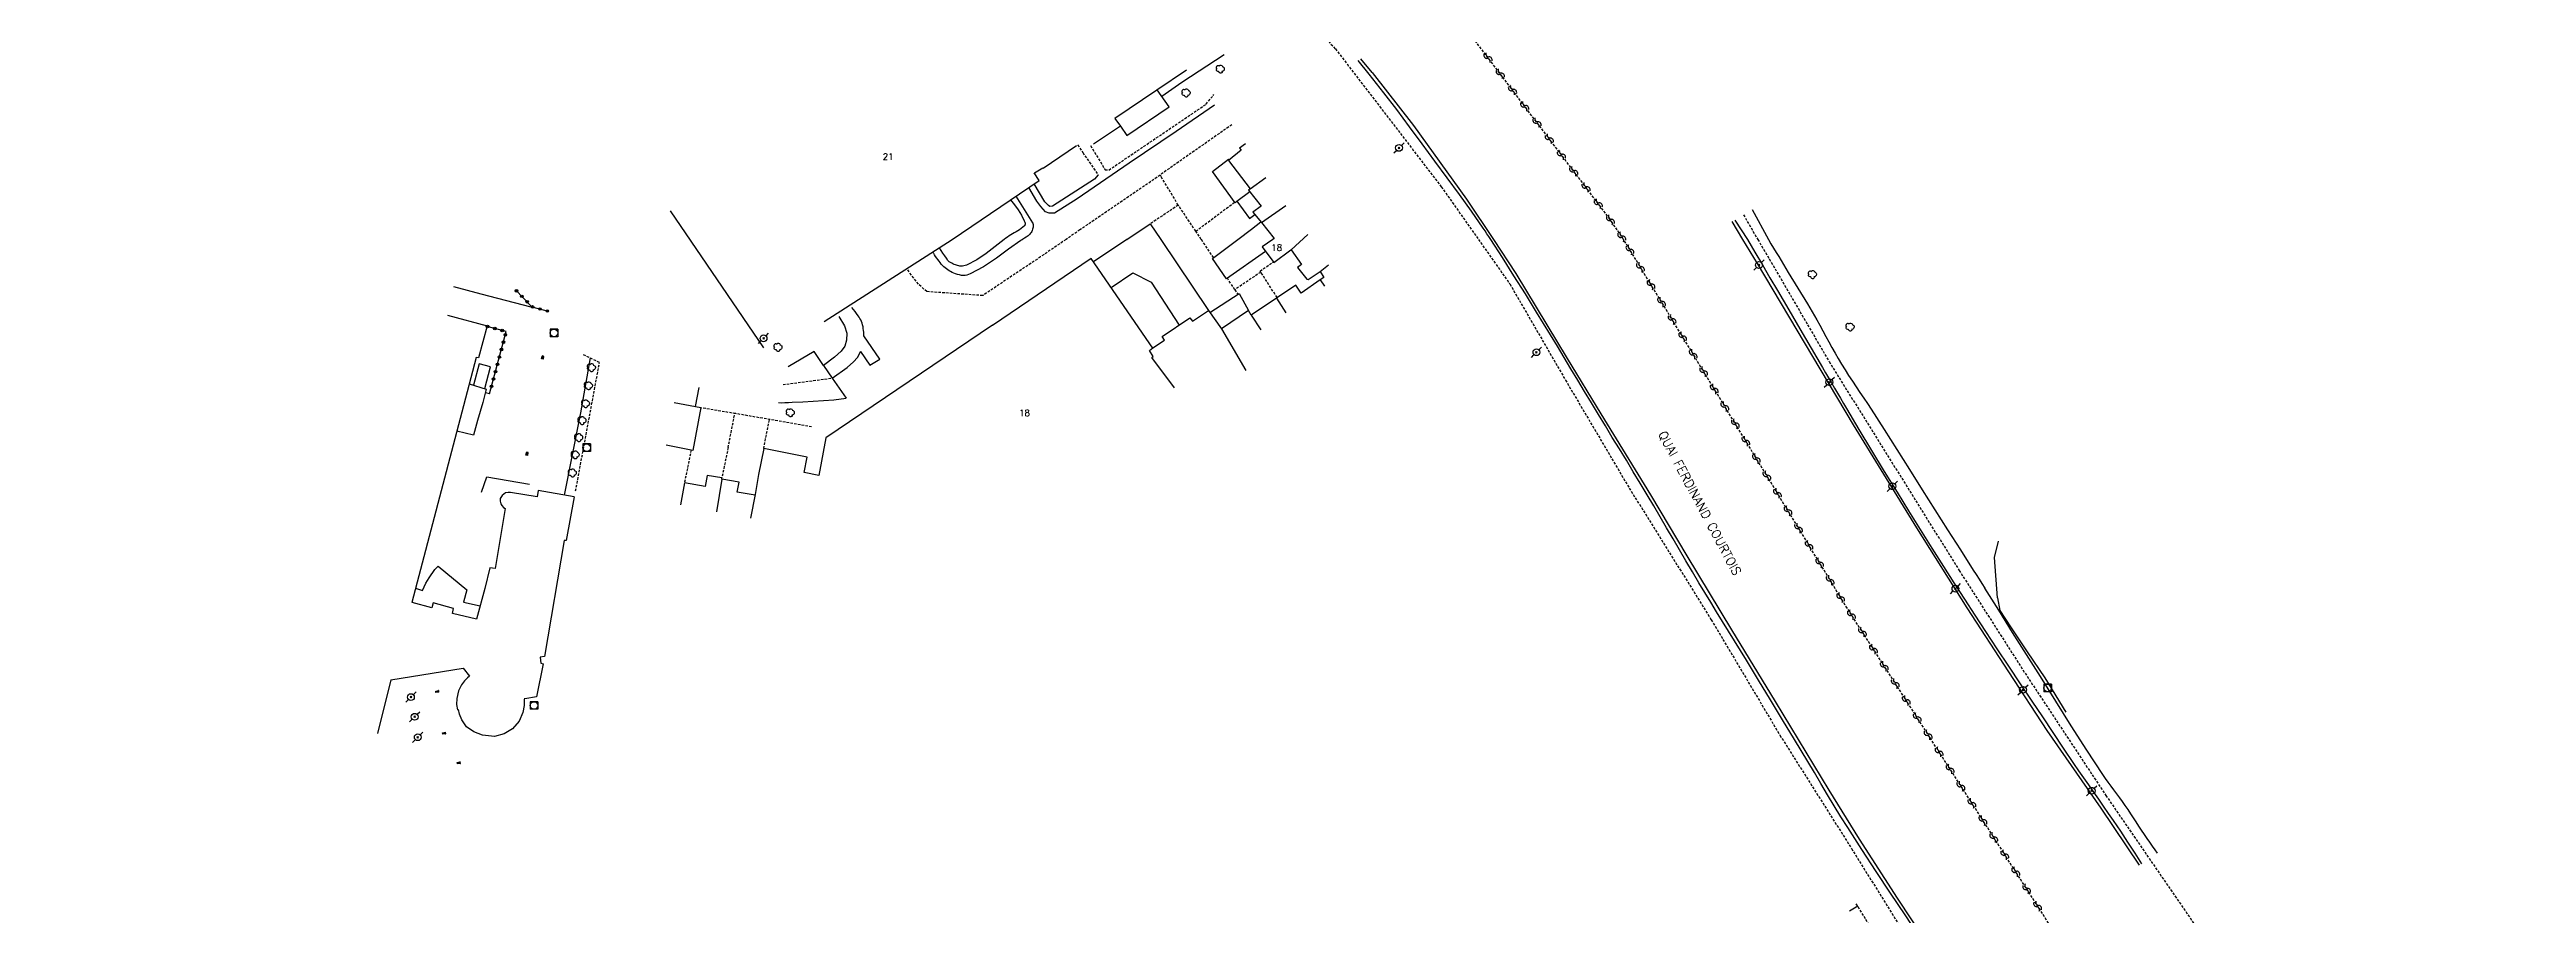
# Model space of a CAD drawing. Header units: millimetres. Extents: x 184000 to 185000, y 128098 to 129000.
# Drawn here: x 184058 to 184545, y 128538 to 128708.4 of the extents above; entities that cross this region are included whole.
import ezdxf
from ezdxf.enums import TextEntityAlignment as Align

# ---------------------------------------------------------------- set-up
doc = ezdxf.new("R2010")
doc.units = ezdxf.units.MM
doc.linetypes.add('DASHED', pattern=[0.75, 0.5, -0.25])
doc.layers.get('0').update_dxf_attribs({"linetype": 'CONTINUOUS'})
for name, color, linetype in [('W0001', 6, 'DASHED'), ('W0006', 2, 'CONTINUOUS'), ('W0008', 7, 'CONTINUOUS'), ('W0014', 7, 'CONTINUOUS'), ('W0017', 7, 'CONTINUOUS'), ('W0101', 7, 'CONTINUOUS'), ('W0104', 1, 'CONTINUOUS'), ('W0105', 7, 'CONTINUOUS'), ('W0112', 1, 'DASHED'), ('W0300', 7, 'CONTINUOUS'), ('W0323', 7, 'CONTINUOUS'), ('W0333', 7, 'CONTINUOUS'), ('W0401', 7, 'CONTINUOUS'), ('W0420', 7, 'CONTINUOUS'), ('W0473', 7, 'CONTINUOUS'), ('W0500', 5, 'DASHED'), ('W0511', 5, 'CONTINUOUS'), ('W0989', 7, 'CONTINUOUS'), ('W0991', 7, 'CONTINUOUS'), ('W1102', 7, 'CONTINUOUS')]:
    doc.layers.add(name, color=color, linetype=linetype)
doc.styles.get("Standard").update_dxf_attribs({"font": 'romans.shx', "width": 0.85})

# ---------------------------------------------------------------- blocks, each defined once
blk = doc.blocks.new('T473')
for p, q in [((-0.166667, 0.166667), (0.166667, -0.166667)), ((-0.166667, -0.166667), (0.166667, 0.166667)), ((0.500001, 0.500001), (1.000002, 1.000002)), ((-1.000002, -1.000002), (-0.500001, -0.500001))]:
    blk.add_line(p, q)
blk.add_ellipse((0, 0), major_axis=(0.471405, 0.471405), ratio=1, start_param=5.4977871438, end_param=11.780972451)
blk = doc.blocks.new('T300')
for p, q in [((-0.8, 0.51), (-0.86, 0.34)), ((-0.86, 0.34), (-0.86, 0.17)), ((-0.86, 0.17), (-0.74, 0.06)), ((-0.69, 0.63), (-0.8, 0.51)), ((-0.8, -0.06), (-0.74, 0.06)), ((-0.74, 0.06), (-0.69, 0.11)), ((-0.57, 0.69), (-0.69, 0.63)), ((-0.46, 0.69), (-0.57, 0.69)), ((-0.29, 0.63), (-0.46, 0.69)), ((-0.29, 0.63), (-0.17, 0.74)), ((-0.23, 0.57), (-0.29, 0.63)), ((-0.17, 0.74), (-0.06, 0.8)), ((-0.06, 0.8), (0.06, 0.8)), ((0.06, 0.8), (0.23, 0.74)), ((0.23, 0.74), (0.34, 0.63)), ((0.34, 0.63), (0.4, 0.51)), ((0.46, 0.46), (0.34, 0.46)), ((0.4, 0.51), (0.4, 0.46)), ((0.57, 0.4), (0.46, 0.46)), ((0.57, 0.4), (0.69, 0.29)), ((0.69, 0.29), (0.74, 0.17)), ((0.74, 0.06), (0.69, -0.17)), ((0.74, 0.17), (0.74, 0.06)), ((-0.8, -0.17), (-0.8, -0.06)), ((-0.8, -0.23), (-0.8, -0.17)), ((-0.74, -0.34), (-0.8, -0.23)), ((-0.69, -0.4), (-0.74, -0.34)), ((-0.51, -0.46), (-0.69, -0.4)), ((-0.4, -0.46), (-0.51, -0.46)), ((-0.4, -0.46), (-0.34, -0.46)), ((-0.34, -0.46), (-0.34, -0.4)), ((-0.34, -0.51), (-0.34, -0.46)), ((-0.29, -0.63), (-0.34, -0.51)), ((-0.17, -0.74), (-0.29, -0.63)), ((-0.06, -0.8), (-0.17, -0.74)), ((0.06, -0.8), (-0.06, -0.8)), ((0.17, -0.74), (0.06, -0.8)), ((0.23, -0.69), (0.17, -0.74)), ((0.29, -0.46), (0.23, -0.46)), ((0.29, -0.63), (0.23, -0.69)), ((0.46, -0.4), (0.29, -0.46)), ((0.34, -0.51), (0.29, -0.63)), ((0.34, -0.51), (0.34, -0.46)), ((0.57, -0.34), (0.46, -0.4)), ((0.63, -0.29), (0.57, -0.34)), ((0.69, -0.17), (0.63, -0.29))]:
    blk.add_line(p, q)
blk = doc.blocks.new('T420')
for p, q in [((0.75, 0.75), (-0.75, 0.75)), ((-0.75, 0.75), (-0.75, -0.75)), ((0.75, 0.75), (0.75, -0.75)), ((0.75, -0.75), (-0.75, -0.75))]:
    blk.add_line(p, q)
blk.add_ellipse((0, 0), major_axis=(-0.53, 0.53), ratio=1, start_param=3.926991, end_param=10.210176)
blk = doc.blocks.new('t500o')
at = {"color": 0, "linetype": 'Continuous'}
for centre, start, end in [((-0.5, 0.625), 216.8699, 323.1301), ((0.5, -0.125), 36.8699, 143.1301), ((0.5, -0.625), 36.8699, 143.1301), ((-0.5, 0.125), 216.8699, 323.1301)]:
    blk.add_arc(centre, 0.625, start, end, dxfattribs=at)
blk = doc.blocks.new('T401')
for p, q in [((-0.3, 0.3), (0, 0.3)), ((-0.3, -0.25), (-0.3, 0.3)), ((-0.3, 0.15), (0, 0.15)), ((-0.3, 0), (0, 0)), ((0, 0.3), (0, -0.25)), ((-0.3, -0.15), (0, -0.15)), ((-0.3, -0.25), (-0.3, -0.3)), ((-0.3, -0.3), (0, -0.3)), ((0, -0.3), (0, -0.25))]:
    blk.add_line(p, q)
blk = doc.blocks.new('t323o')
at = {"color": 0, "linetype": 'Continuous'}
for radius in [0.25, 0.15]:
    blk.add_circle((0, 0), radius, dxfattribs=at)

msp = doc.modelspace()

# ---------------------------------------------------------------- linework, layer by layer
at = {"layer": 'W0001'}
for points in [[(184057.95, 128845.31), (184083.97, 128840.2), (184096.81, 128837.98), (184110.08, 128834.39), (184131.66, 128828.58), (184151.21, 128821.55), (184159.83, 128818.23), (184182.62, 128808.08), (184202.18, 128797.23), (184220.99, 128786.51), (184238.52, 128774.65), (184258.32, 128759.45), (184273.74, 128746.24), (184290.9, 128729.66), (184310.79, 128708.5), (184331.6, 128681.37), (184338.91, 128671)], [(184391.01, 128675.86), (184393.82, 128671)], [(184338.91, 128671), (184345.08, 128662.24), (184356.01, 128643.34), (184368.56, 128622.07), (184384.69, 128596.16), (184398.19, 128573.44), (184412.27, 128551.15), (184423.11, 128533.67), (184442.41, 128504.52), (184454.91, 128485.59), (184464.81, 128467.64), (184474.51, 128449.32), (184485.58, 128423.93), (184498.27, 128395.57), (184506.87, 128375.69), (184516.12, 128355.45), (184525.97, 128336.57), (184537.83, 128316.12), (184550.67, 128295.49)], [(184393.82, 128671), (184396.09, 128667.17), (184407.86, 128646.95), (184433.43, 128605.88), (184446.77, 128585.05), (184462.27, 128561.6), (184482.17, 128532.62), (184494.89, 128512.07), (184507.08, 128489.23), (184516.34, 128469.37), (184526.16, 128447.5), (184537.34, 128419.77), (184547.16, 128397.84), (184557.29, 128374.1), (184567.23, 128354.39), (184579.18, 128335.57), (184593.92, 128312.31), (184605.68, 128293.83), (184619.41, 128272.63), (184638.44, 128244.9), (184663.04, 128210.86), (184672.51, 128198.39)], [(184202.17, 128642.43), (184202.17, 128642.43), (184211.82, 128643.71)]]:
    msp.add_lwpolyline(points, dxfattribs=at)
at = {"layer": 'W0006'}
msp.add_lwpolyline([(184268.55, 128693.28), (184269.8, 128691.47), (184278.09, 128697.11), (184275.76, 128700.45)], dxfattribs=at)
at = {"layer": 'W0008'}
for points in [[(184341.32, 128671), (184340.95, 128671.56), (184340.58, 128672.12), (184340.21, 128672.67), (184339.83, 128673.23), (184337.52, 128676.57), (184335.15, 128679.87), (184332.75, 128683.14), (184330.35, 128686.42), (184327.87, 128689.81), (184325.38, 128693.19), (184322.87, 128696.56), (184320.29, 128699.88), (184317.39, 128703.51), (184315.25, 128706.18)], [(184198.39, 128649.69), (184180.04, 128676.62)], [(184392.72, 128676.91), (184395.91, 128671)], [(184425.16, 128534.46), (184422.78, 128538.09), (184419.95, 128542.37), (184417.11, 128546.65), (184414.3, 128550.94), (184411.53, 128555.26), (184410.19, 128557.41), (184408.87, 128559.57), (184407.56, 128561.73), (184406.26, 128563.91), (184404.96, 128566.08), (184403.66, 128568.25), (184402.36, 128570.43), (184401.06, 128572.6), (184398.69, 128576.5), (184396.33, 128580.4), (184393.96, 128584.3), (184391.58, 128588.19), (184390.42, 128590.1), (184389.25, 128592), (184388.08, 128593.9), (184386.91, 128595.81), (184385.74, 128597.71), (184384.58, 128599.61), (184383.42, 128601.52), (184382.27, 128603.44), (184380.98, 128605.59), (184379.7, 128607.76), (184378.44, 128609.93), (184377.17, 128612.1), (184375.91, 128614.27), (184374.64, 128616.43), (184373.37, 128618.6), (184372.08, 128620.76), (184370.72, 128623.02), (184369.36, 128625.28), (184367.99, 128627.54), (184366.61, 128629.79), (184365.23, 128632.05), (184363.86, 128634.3), (184362.48, 128636.56), (184361.11, 128638.82), (184359.77, 128641.05), (184358.43, 128643.28), (184357.09, 128645.52), (184355.76, 128647.76), (184354.42, 128649.99), (184353.07, 128652.22), (184351.72, 128654.45), (184350.35, 128656.67), (184348.13, 128660.27), (184345.89, 128663.87), (184343.63, 128667.45), (184341.32, 128671)], [(184389.29, 128674.81), (184391.81, 128671)], [(184391.81, 128671), (184393.27, 128668.49), (184394.73, 128665.98), (184396.2, 128663.47), (184397.68, 128660.97), (184399.91, 128657.18), (184402.13, 128653.38), (184404.34, 128649.58), (184406.56, 128645.78), (184407.15, 128644.77), (184407.73, 128643.77), (184408.32, 128642.76), (184408.9, 128641.75), (184409.49, 128640.74), (184410.07, 128639.74), (184410.66, 128638.73), (184411.26, 128637.73), (184413.72, 128633.59), (184416.21, 128629.46), (184418.7, 128625.34), (184421.22, 128621.24), (184423.48, 128617.57), (184425.76, 128613.91), (184428.06, 128610.27), (184430.36, 128606.63), (184432.4, 128603.43), (184434.45, 128600.23), (184436.52, 128597.05), (184438.59, 128593.87), (184440.86, 128590.43), (184443.15, 128587), (184445.45, 128583.57), (184447.74, 128580.14), (184449.78, 128577.06), (184451.82, 128573.99), (184453.87, 128570.92), (184455.93, 128567.86), (184456.9, 128566.45), (184457.87, 128565.05), (184458.84, 128563.65), (184459.82, 128562.26), (184460.8, 128560.86), (184461.77, 128559.46), (184462.74, 128558.06), (184463.7, 128556.65), (184465.13, 128554.53), (184466.54, 128552.4), (184467.94, 128550.26), (184469.31, 128548.15)], [(184395.91, 128671), (184396.42, 128670.15), (184396.93, 128669.31), (184397.44, 128668.46), (184397.95, 128667.62), (184399.82, 128664.52), (184401.71, 128661.43), (184403.58, 128658.32), (184405.42, 128655.2), (184406.04, 128654.12), (184406.64, 128653.02), (184407.23, 128651.92), (184407.83, 128650.82), (184408.42, 128649.72), (184409.02, 128648.63), (184409.64, 128647.54), (184410.28, 128646.46), (184410.98, 128645.33), (184411.7, 128644.21), (184412.43, 128643.1), (184413.18, 128642), (184413.92, 128640.89), (184414.67, 128639.79), (184415.41, 128638.69), (184416.14, 128637.57), (184418.67, 128633.63), (184421.18, 128629.68), (184423.68, 128625.73), (184426.17, 128621.76), (184428.67, 128617.8), (184431.16, 128613.84), (184433.67, 128609.89), (184436.19, 128605.94), (184436.76, 128605.05), (184437.33, 128604.17), (184437.91, 128603.29), (184438.49, 128602.4)], [(184208.29, 128648.94), (184203.2, 128645.9)], [(184210.12, 128646.2), (184208.29, 128648.94)], [(184210.12, 128646.2), (184211.82, 128643.71)], [(184211.82, 128643.71), (184214.57, 128639.74)], [(184201.27, 128638.94), (184201.83, 128638.87), (184202.55, 128638.89), (184203.27, 128638.92), (184203.99, 128638.95), (184206.04, 128639.06), (184208.08, 128639.18), (184210.12, 128639.31), (184212.16, 128639.45)], [(184212.16, 128639.45), (184214.57, 128639.74)], [(184472.44, 128550.22), (184471.95, 128550.91), (184471.42, 128551.64), (184470.91, 128552.37), (184470.4, 128553.11), (184469.85, 128553.92), (184469.31, 128554.73), (184468.78, 128555.55), (184468.25, 128556.37), (184467.72, 128557.19), (184467.18, 128558), (184466.64, 128558.81), (184466.09, 128559.62), (184465.55, 128560.39), (184464.99, 128561.15), (184464.43, 128561.91), (184463.87, 128562.67), (184463.31, 128563.43), (184462.75, 128564.19), (184462.2, 128564.95), (184461.67, 128565.73), (184458.51, 128570.49), (184455.45, 128575.3), (184452.42, 128580.14), (184449.39, 128584.98), (184446.65, 128589.33), (184443.92, 128593.68), (184441.2, 128598.04), (184438.49, 128602.4)]]:
    msp.add_lwpolyline(points, dxfattribs=at)
at = {"layer": 'W0014'}
msp.add_lwpolyline([(184185.62, 128641.84), (184184.9, 128638.15)], dxfattribs=at)
at = {"layer": 'W0017'}
for points in [[(184281.51, 128704.32), (184281.51, 128704.32), (184275.67, 128700.39), (184267.38, 128694.81), (184268.55, 128693.28), (184263.23, 128689.74)], [(184286.99, 128697.44), (184286.99, 128697.44), (184279.5, 128692.27), (184270.2, 128685.98), (184260, 128678.99), (184255.56, 128676.16), (184254.51, 128676.14), (184253.77, 128676.44), (184252.83, 128677.46), (184252.08, 128678.5), (184250.48, 128681.22)], [(184251.27, 128674.26), (184247.99, 128679.53)], [(184249.27, 128671), (184249.18, 128670.95), (184249.1, 128670.89), (184249.02, 128670.84), (184248.93, 128670.78), (184246.52, 128669.06), (184244.12, 128667.29), (184241.62, 128665.62), (184238.96, 128664.23), (184238.66, 128664.11), (184238.34, 128664), (184238.01, 128663.93), (184237.68, 128663.9), (184237.26, 128663.93), (184236.86, 128664.01), (184236.46, 128664.12), (184236.08, 128664.25), (184235.75, 128664.37), (184235.44, 128664.51), (184235.13, 128664.67), (184234.84, 128664.84), (184234.56, 128665.02), (184234.29, 128665.2), (184234.03, 128665.41), (184233.78, 128665.62), (184233.53, 128665.88), (184233.29, 128666.15), (184233.06, 128666.43), (184232.84, 128666.71), (184232.61, 128667.03), (184232.39, 128667.34), (184232.17, 128667.67), (184231.96, 128667.99), (184231.88, 128668.1), (184231.81, 128668.22), (184231.73, 128668.33), (184231.66, 128668.45)], [(184251.27, 128674.26), (184251.32, 128674.11), (184251.34, 128673.96), (184251.35, 128673.8), (184251.35, 128673.65), (184251.33, 128673.43), (184251.3, 128673.21), (184251.25, 128672.99), (184251.17, 128672.78), (184251.08, 128672.58), (184250.97, 128672.39), (184250.84, 128672.21), (184250.7, 128672.04), (184250.37, 128671.74), (184250.01, 128671.47), (184249.64, 128671.23), (184249.27, 128671)], [(184152.68, 128657.65), (184142.8, 128660.21), (184137.46, 128661.65)], [(184164.25, 128647.67), (184162.37, 128636.88), (184159.15, 128620.7)], [(184142.88, 128621.25), (184143.93, 128624.28), (184152.29, 128622.87)]]:
    msp.add_lwpolyline(points, dxfattribs=at)
at = {"layer": 'W0101'}
for points in [[(184235.42, 128671), (184252.54, 128682.62), (184251.56, 128684.12), (184251.62, 128684.12), (184253.23, 128685.11), (184253.3, 128685.01), (184259.9, 128689.51), (184259.9, 128689.51), (184259.9, 128689.51), (184259.9, 128689.51), (184259.9, 128689.51), (184259.9, 128689.51), (184259.9, 128689.51)], [(184293.09, 128689.82), (184293.09, 128689.82), (184291.94, 128688.99), (184292.24, 128688.58), (184289.75, 128686.56), (184294.04, 128680.99)], [(184294.04, 128680.99), (184293.7, 128680.68), (184296.18, 128677.55), (184294.56, 128676.34), (184296.23, 128674.34), (184296.28, 128674.34)], [(184210.28, 128654.82), (184210.28, 128654.82), (184235.42, 128671)], [(184296.28, 128674.34), (184298.76, 128671.21), (184298.46, 128671)], [(184298.46, 128671), (184296.41, 128669.54), (184298.68, 128666.45), (184302.01, 128668.98), (184302.06, 128668.94)], [(184274.89, 128649.64), (184274.89, 128649.59), (184262.78, 128667.26), (184243.38, 128654.08), (184243.38, 128654.13), (184210.57, 128631.97), (184209.2, 128624.57), (184206.32, 128625.12), (184206.92, 128628.15), (184198.37, 128629.84), (184197.37, 128624.77), (184196.69, 128620.8)], [(184302.06, 128668.94), (184304.09, 128666.05), (184303.35, 128665.49), (184305.17, 128663.19), (184305.42, 128663.1), (184305.62, 128663.25), (184307.77, 128664.72)], [(184307.8, 128663.03), (184304.03, 128660.4), (184303.01, 128661.97), (184299.2, 128659.43)], [(184307.77, 128664.72), (184308.53, 128663.54), (184307.8, 128663.03)], [(184136.23, 128656.13), (184144, 128654.02), (184142.27, 128647.68), (184141.83, 128647.78), (184138.99, 128637.01), (184129.2, 128599.55)], [(184274.89, 128649.64), (184277.15, 128651.16), (184276.69, 128651.89), (184282.17, 128655.6), (184282.68, 128654.91), (184285.86, 128656.99), (184288.4, 128653.42)], [(184294.22, 128656.13), (184293.7, 128657.03), (184288.4, 128653.42)], [(184299.2, 128659.43), (184294.22, 128656.13)], [(184190.15, 128623.82), (184190.11, 128623.82), (184190.15, 128624.06), (184187.27, 128624.56), (184186.86, 128622.38), (184182.79, 128623.1), (184181.98, 128618.78)], [(184196.69, 128620.8), (184196.69, 128620.7), (184193.17, 128621.24), (184193.53, 128623.23), (184190.15, 128623.82)], [(184161.11, 128620.37), (184154, 128621.58), (184153.8, 128620.33), (184148.57, 128621.23), (184148.13, 128621.23), (184147.58, 128621.11), (184146.93, 128620.62), (184146.57, 128620.03), (184146.54, 128619.48), (184146.66, 128618.96), (184146.85, 128618.63), (184147.22, 128618.27), (184147.56, 128618.06), (184145.58, 128606.24), (184144.55, 128606.41), (184143.55, 128602.32), (184141.88, 128596.27), (184141.88, 128596.3), (184137.17, 128597.37), (184137.37, 128598.4), (184133.39, 128599.51), (184133.11, 128598.51), (184129.24, 128599.59), (184129.2, 128599.55)], [(184161.11, 128620.37), (184159.55, 128611.75), (184159.11, 128611.78), (184155.26, 128588.96), (184154.45, 128588.79), (184154.55, 128587.59), (184154.99, 128587.52), (184153.73, 128581), (184151.39, 128580.59), (184151.28, 128580.59)], [(184440.97, 128600.5), (184440.39, 128608.4), (184441.13, 128611.6)], [(184440.97, 128600.5), (184441.44, 128597.99), (184443.53, 128594.79)], [(184443.53, 128594.79), (184446.82, 128589.86), (184446.82, 128589.86)], [(184446.82, 128589.86), (184450.28, 128584.76)], [(184125.03, 128584.37), (184122.46, 128573.8)], [(184125.03, 128584.37), (184139.28, 128586.62), (184140.55, 128585.06), (184140.12, 128584.74), (184139.55, 128584.15), (184138.97, 128583.33), (184138.37, 128582.18), (184138.02, 128580.67), (184137.97, 128579.46), (184138.17, 128578.43), (184138.39, 128578.48)], [(184450.28, 128584.76), (184454.41, 128577.98)], [(184151.28, 128580.56), (184151.3, 128579.27), (184151.03, 128577.91), (184150.29, 128576.24), (184148.95, 128574.72), (184147.32, 128573.74), (184145.45, 128573.19), (184143.1, 128573.48), (184141.4, 128574.08), (184139.95, 128575.12), (184139.05, 128576.5), (184138.59, 128577.6), (184138.39, 128578.51)]]:
    msp.add_lwpolyline(points, dxfattribs=at)
at = {"layer": 'W0101', "const_width": 0.002}
msp.add_lwpolyline([(184138.39, 128578.51), (184138.39, 128578.48)], dxfattribs=at)
at = {"layer": 'W0104'}
for points in [[(184291.4, 128678.5), (184291.09, 128678.18), (184286.59, 128684.4), (184289.73, 128686.81), (184289.95, 128686.72)], [(184291.4, 128678.5), (184293.95, 128680.4)], [(184291.4, 128678.5), (184293.86, 128675.14), (184294.92, 128675.91)], [(184269.79, 128671), (184263.23, 128666.6)], [(184269.79, 128671), (184274.37, 128674.07), (184276.43, 128671)], [(184276.43, 128671), (184285.86, 128656.99)], [(184297.06, 128668.65), (184289.38, 128663.24), (184286.64, 128667.28), (184291.6, 128671)], [(184291.6, 128671), (184294.3, 128673.02), (184296.14, 128674.45)], [(184266.71, 128661.53), (184270.92, 128664.46), (184274.53, 128662.57), (184280.04, 128654.16)], [(184286.12, 128656.63), (184291.83, 128660.39), (184293.7, 128657.03)], [(184143.53, 128641.64), (184144.64, 128645.96), (184142.43, 128646.51), (184141.28, 128642.31)], [(184140.45, 128642.56), (184143.83, 128641.55), (184143.14, 128638.93), (184142.1, 128635.35), (184141.3, 128632.51), (184138.02, 128633.3)], [(184180.76, 128638.89), (184185.99, 128637.95), (184184.45, 128629.5)], [(184184.45, 128629.5), (184179.2, 128630.53)], [(184129.94, 128602.38), (184131.28, 128601.94), (184131.92, 128603.33), (184132.62, 128604.44), (184133.73, 128606.03), (184134.34, 128606.7), (184140.03, 128602.08), (184139.36, 128599.6), (184142.61, 128598.92)]]:
    msp.add_lwpolyline(points, dxfattribs=at)
at = {"layer": 'W0105'}
msp.add_lwpolyline([(184413.48, 128539.79), (184411.89, 128538.83)], dxfattribs=at)
at = {"layer": 'W0112'}
for points in [[(184262.65, 128689.46), (184265.49, 128684.7), (184266.24, 128684.66), (184285.34, 128697.6), (184286.89, 128699.52)], [(184290.42, 128693.57), (184276.3, 128683.69)], [(184260.09, 128689.61), (184261.11, 128688.09), (184264.15, 128683.68)], [(184276.34, 128683.65), (184260.55, 128672.88), (184257.82, 128671)], [(184276.3, 128683.69), (184276.44, 128683.47)], [(184279.89, 128677.74), (184276.44, 128683.47)], [(184283.33, 128672.62), (184279.89, 128677.74), (184274.37, 128674.07)], [(184284.42, 128671), (184283.33, 128672.62), (184290.97, 128678.34)], [(184257.82, 128671), (184252.8, 128667.56)], [(184286.81, 128667.42), (184284.42, 128671)], [(184252.8, 128667.56), (184241.44, 128659.96)], [(184299.32, 128659.56), (184295.97, 128664.77), (184298.59, 128666.59)], [(184230.45, 128660.73), (184228.79, 128662.2), (184226.64, 128665.05)], [(184296.1, 128664.57), (184290.98, 128661.09), (184289.56, 128663.37)], [(184290.98, 128661.09), (184291.59, 128660.23)], [(184241.44, 128659.96), (184230.45, 128660.73)], [(184161.39, 128621.51), (184166.09, 128646.78), (184162.72, 128648.41)], [(184207.8, 128634.13), (184192.89, 128636.72), (184185.97, 128637.87)], [(184191.38, 128630.03), (184192.69, 128636.76)], [(184198.37, 128629.84), (184199.5, 128635.57)], [(184184.1, 128629.58), (184182.79, 128623.1)], [(184191.38, 128630.03), (184190.15, 128624.12)], [(184414.2, 128528.98), (184418.52, 128531.7), (184417.32, 128533.58), (184415.76, 128536.11), (184415.02, 128537.32), (184413.17, 128540.28)]]:
    msp.add_lwpolyline(points, dxfattribs=at)
at = {"layer": 'W0323'}
for points in [[(184149.57, 128661.08), (184152.81, 128657.76), (184156.01, 128656.86)], [(184144.46, 128640.63), (184147.76, 128652.88), (184143.97, 128653.89)], [(184144.46, 128640.63), (184143.65, 128640.84)]]:
    msp.add_lwpolyline(points, dxfattribs=at)
at = {"layer": 'W0333'}
for points in [[(184276.66, 128699.16), (184280.6, 128701.96), (184288.94, 128707.42), (184288.94, 128707.42)], [(184255.15, 128677.52), (184254.6, 128677.45), (184254.35, 128677.69), (184253.66, 128678.41), (184251.52, 128681.92)], [(184264.15, 128683.68), (184263.42, 128682.87), (184255.15, 128677.52)], [(184246.88, 128678.78), (184247.67, 128677.82), (184248.39, 128676.81), (184249.04, 128675.76), (184249.61, 128674.66), (184249.68, 128674.52), (184249.74, 128674.38), (184249.79, 128674.22), (184249.8, 128674.05), (184249.78, 128673.95), (184249.74, 128673.85), (184249.69, 128673.76), (184249.62, 128673.68), (184249.34, 128673.39), (184249.02, 128673.13), (184248.68, 128672.91), (184248.33, 128672.7), (184247.98, 128672.51), (184247.63, 128672.33), (184247.29, 128672.13), (184246.95, 128671.92), (184246.62, 128671.69), (184246.3, 128671.47), (184245.98, 128671.24), (184245.66, 128671)], [(184245.66, 128671), (184243.91, 128669.63), (184242.14, 128668.25), (184240.28, 128666.97), (184238.26, 128665.94), (184237.99, 128665.85), (184237.72, 128665.78), (184237.44, 128665.75), (184237.16, 128665.74), (184236.94, 128665.75), (184236.72, 128665.79), (184236.5, 128665.85), (184236.3, 128665.91), (184236.06, 128666), (184235.82, 128666.1), (184235.59, 128666.21), (184235.37, 128666.32), (184235.22, 128666.39), (184235.08, 128666.45), (184234.94, 128666.53), (184234.81, 128666.62), (184234.66, 128666.77), (184234.53, 128666.94), (184234.42, 128667.12), (184234.31, 128667.29), (184233.96, 128667.79), (184233.62, 128668.3), (184233.29, 128668.82), (184232.97, 128669.34)], [(184218.05, 128652), (184218.06, 128652.37), (184218.05, 128652.74), (184218.01, 128653.1), (184217.96, 128653.47), (184217.9, 128653.83), (184217.81, 128654.19), (184217.7, 128654.54), (184217.57, 128654.88), (184217.44, 128655.17), (184217.28, 128655.44), (184217.11, 128655.71), (184216.94, 128655.97), (184216.65, 128656.4), (184216.34, 128656.82), (184216.03, 128657.22), (184215.7, 128657.62)], [(184213.16, 128655.84), (184214.29, 128654.01), (184214.75, 128652.54), (184214.65, 128651.19), (184214.3, 128650.02), (184213.58, 128649.02), (184212.3, 128647.84), (184210.12, 128646.2)], [(184221.19, 128647.44), (184218.05, 128652)], [(184211.82, 128643.71), (184214.79, 128645.79), (184216.01, 128646.91), (184216.79, 128647.79), (184217.45, 128649.02)], [(184217.42, 128648.98), (184219.25, 128646.24)], [(184219.25, 128646.24), (184221.19, 128647.44)]]:
    msp.add_lwpolyline(points, dxfattribs=at)
at = {"layer": 'W0500'}
for points in [[(184367.44, 128671), (184364.76, 128674.99), (184321.5, 128732.32)], [(184476.82, 128495.98), (184444.15, 128547.2), (184411.02, 128599.05), (184367.44, 128671)]]:
    msp.add_lwpolyline(points, dxfattribs=at)
at = {"layer": 'W0511'}
for points in [[(184317.99, 128703.82), (184315.76, 128706.51)], [(184317.99, 128703.82), (184326.12, 128693.44), (184336.58, 128678.95), (184341.86, 128671)], [(184341.86, 128671), (184346.29, 128664.32), (184356.38, 128647.59), (184362.98, 128636.7), (184372.71, 128620.72), (184379.9, 128608.71), (184388.69, 128594.18), (184397.22, 128580.1), (184407.81, 128562.62), (184413.75, 128553.01), (184421.21, 128541.35), (184432.61, 128524.14)], [(184390.92, 128671), (184388.77, 128674.5)], [(184468.91, 128547.89), (184461.37, 128559.07), (184450.76, 128574.4), (184443.18, 128585.94), (184435.01, 128598.5), (184425.11, 128614.24), (184412.62, 128634.53), (184404.65, 128647.94), (184393.78, 128666.24), (184390.92, 128671)]]:
    msp.add_lwpolyline(points, dxfattribs=at)
at = {"layer": 'W1102'}
for points in [[(184294.04, 128680.99), (184297.11, 128683.19)], [(184296.28, 128674.34), (184301.05, 128677.68)], [(184305.39, 128671.97), (184302.06, 128668.94)], [(184307.77, 128664.72), (184309.45, 128665.99)], [(184307.8, 128663.03), (184308.63, 128661.8)], [(184294.22, 128656.13), (184296.11, 128653.23)], [(184299.2, 128659.43), (184301.01, 128656.57)], [(184288.4, 128653.42), (184293.17, 128645.24)], [(184279.14, 128641.81), (184274.68, 128647.75), (184274.97, 128647.95), (184274.26, 128649.13), (184274.89, 128649.64)], [(184190.15, 128623.82), (184189.12, 128617.39)], [(184196.69, 128620.8), (184195.76, 128616.14)]]:
    msp.add_lwpolyline(points, dxfattribs=at)

# ---------------------------------------------------------------- block references
at = {"layer": 'W0300'}
for p in [(184288.2, 128704.5), (184281.47, 128699.81), (184404.63, 128664.08), (184412.03, 128653.75), (184164.53, 128645.76), (184201.22, 128649.76), (184163.96, 128642.19), (184163.39, 128638.66), (184203.65, 128636.88), (184162.03, 128631.99), (184162.68, 128635.34), (184161.35, 128628.6), (184160.79, 128625.03)]:
    msp.add_blockref('T300', p, dxfattribs=at)
at = {"layer": 'W0323'}
for p, rotation in [((184149.76, 128660.88), 314.3364052718215), ((184150.81, 128659.81), 314.3364052718215), ((184151.86, 128658.74), 314.3364052718215), ((184152.94, 128657.72), 345.048625008397), ((184154.39, 128657.32), 345.048625008397), ((184155.83, 128656.91), 345.048625008397), ((184144.06, 128653.87), 165.0139939168577), ((184145.51, 128653.48), 165.0139939168577), ((184146.96, 128653.09), 165.0139939168577), ((184147.19, 128650.78), 74.95534445006065), ((184147.58, 128652.22), 74.95534445006065), ((184146.02, 128646.43), 74.95534445006065), ((184146.41, 128647.88), 74.95534445006065), ((184146.8, 128649.33), 74.95534445006065), ((184144.85, 128642.08), 74.95534445006065), ((184145.24, 128643.53), 74.95534445006065), ((184145.63, 128644.98), 74.95534445006065)]:
    msp.add_blockref('t323o', p, dxfattribs=dict(at, rotation=rotation))
at = {"layer": 'W0401'}
for p, rotation in [((184154.75, 128647.79), 169.4372167226425), ((184151.68, 128628.86), 169.8985686800294), ((184134.18, 128582.19), 99.78755111454066), ((184135.54, 128573.98), 99.79099352982989), ((184138.38, 128568.14), 99.72241843038829)]:
    msp.add_blockref('T401', p, dxfattribs=dict(at, rotation=rotation))
at = {"layer": 'W0420'}
for p in [(184157.13, 128652.6), (184163.58, 128630), (184450.81, 128582.76), (184153.18, 128579.29)]:
    msp.add_blockref('T420', p, dxfattribs=at)
at = {"layer": 'W0473'}
for p in [(184323.29, 128689.01), (184394.06, 128665.96), (184198.34, 128651.53), (184350.31, 128648.8), (184407.89, 128642.91), (184420.29, 128622.43), (184432.7, 128602.29), (184445.98, 128582.37), (184129.01, 128580.95), (184129.74, 128577.07), (184130.35, 128573.04), (184459.49, 128562.51)]:
    msp.add_blockref('T473', p, dxfattribs=at)
at = {"layer": 'W0500'}
for p, rotation in [((184340.78, 128706.78), 127.0367918718273), ((184343.19, 128703.59), 127.0367918718273), ((184345.6, 128700.39), 127.0367918718273), ((184348, 128697.2), 127.0367918718273), ((184350.41, 128694.01), 127.0367918718273), ((184352.82, 128690.81), 127.0367918718273), ((184355.23, 128687.62), 127.0367918718273), ((184357.64, 128684.43), 127.0367918718273), ((184360.05, 128681.23), 127.0367918718273), ((184362.46, 128678.04), 127.0367918718273), ((184364.86, 128674.84), 123.8928240442586), ((184367.09, 128671.52), 123.8928240442586), ((184368.69, 128668.95), 121.2010326238181), ((184370.76, 128665.52), 121.2010326238181), ((184372.83, 128662.1), 121.2010326238181), ((184374.9, 128658.68), 121.2010326238181), ((184376.98, 128655.26), 121.2010326238181), ((184379.05, 128651.84), 121.2010326238181), ((184381.12, 128648.42), 121.2010326238181), ((184383.19, 128645), 121.2010326238181), ((184385.26, 128641.57), 121.2010326238181), ((184387.34, 128638.15), 121.2010326238181), ((184389.41, 128634.73), 121.2010326238181), ((184391.48, 128631.31), 121.2010326238181), ((184393.55, 128627.89), 121.2010326238181), ((184395.62, 128624.47), 121.2010326238181), ((184397.7, 128621.05), 121.2010326238181), ((184399.77, 128617.62), 121.2010326238181), ((184401.84, 128614.2), 121.2010326238181), ((184403.91, 128610.78), 121.2010326238181), ((184405.99, 128607.36), 121.2010326238181), ((184408.06, 128603.94), 121.2010326238181), ((184410.13, 128600.52), 121.2010326238181), ((184412.25, 128597.13), 122.5734469085233), ((184414.4, 128593.75), 122.5734469085233), ((184416.56, 128590.38), 122.5734469085233), ((184418.71, 128587.01), 122.5734469085233), ((184420.86, 128583.64), 122.5734469085233), ((184423.02, 128580.27), 122.5734469085233), ((184425.17, 128576.9), 122.5734469085233), ((184427.32, 128573.53), 122.5734469085233), ((184429.48, 128570.16), 122.5734469085233), ((184431.63, 128566.79), 122.5734469085233), ((184433.78, 128563.42), 122.5734469085233), ((184435.94, 128560.05), 122.5734469085233), ((184438.09, 128556.68), 122.5734469085233), ((184440.24, 128553.3), 122.5734469085233), ((184442.4, 128549.93), 122.5734469085233), ((184444.55, 128546.56), 122.529350440567), ((184446.7, 128543.19), 122.529350440567), ((184448.85, 128539.82), 122.529350440567)]:
    msp.add_blockref('t500o', p, dxfattribs=dict(at, rotation=rotation))

# ---------------------------------------------------------------- texts
at = {"layer": 'W0989'}
msp.add_text('QUAI FERDINAND COURTOIS', height=1.75, rotation=298.0846, dxfattribs=at).set_placement((184374.95, 128633.14), align=Align.MIDDLE_LEFT)
at = {"layer": 'W0991'}
for s, p in [('21', (184222.83, 128687.3)), ('18', (184299.23, 128669.4)), ('18', (184249.66, 128636.87))]:
    msp.add_text(s, height=1.25, dxfattribs=at).set_placement(p, align=Align.MIDDLE_CENTER)

doc.saveas('drawing.dxf')
